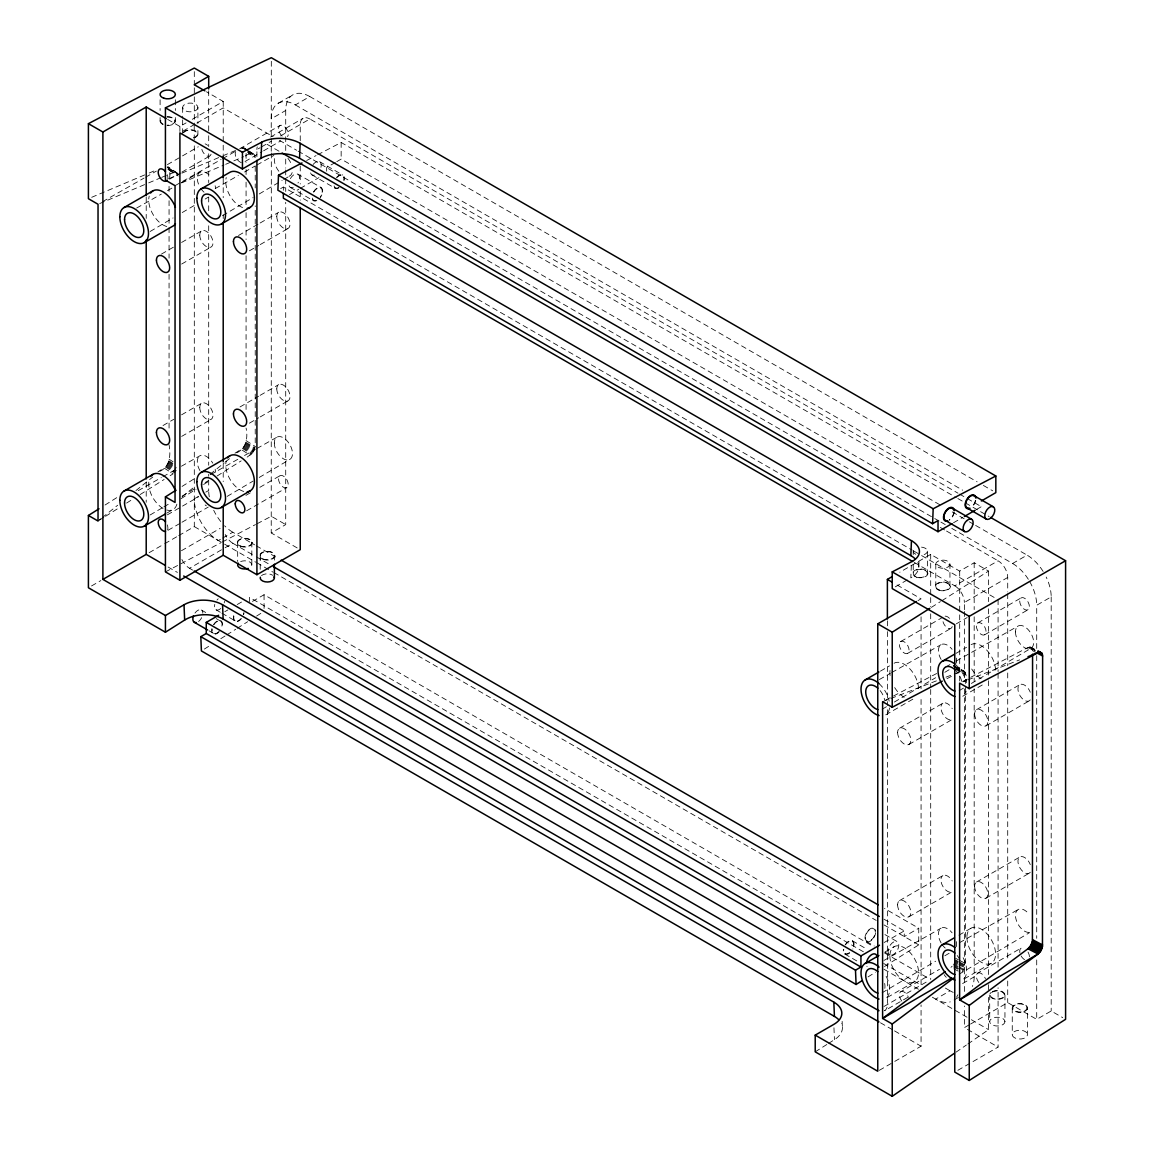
<?xml version="1.0" encoding="UTF-8"?>
<svg xmlns="http://www.w3.org/2000/svg" width="1154" height="1154" viewBox="0 0 1154 1154"><rect width="100%" height="100%" fill="white"/><g stroke="black" fill="none" stroke-linecap="round" stroke-linejoin="round"><path stroke-width="0.75" stroke-dasharray="5 3.75" d="M911.328 565.402L910.823 577.88A27.249 15.723 0 0 0 916.752 560.729M918.815 566.758L919.147 558.262M962.234 971.509L964.672 967.716L965.609 963.561L965.609 685.317M159.8 471.38C170.071 466.649 170.907 454.763 169.061 444.853M236.815 452.786C246.307 448.343 248.124 437.554 246.076 428.062M247.172 457.099L252.726 452.873L255.222 446.439L255.222 205.888M950.954 967.326L952.165 966.23M98.032 521.017L100.845 518.752M102.244 517.627L117.694 505.221M135.941 490.551L152.775 477.02M182.072 496.783L194.694 486.627M210.143 474.222L224.179 462.942M225.578 461.816L229.79 458.426M955.974 1052.203L966.345 1045.034M967.831 1044.009L988.574 1029.656L988.574 993.681M931.379 607.379L940.409 601.638M941.909 600.686L988.574 571.071L974.178 562.763L959.695 571.115L930.701 554.382L899.759 572.24M204.388 649.053L210.36 645.288M220.803 638.696L225.275 635.868M226.761 634.916L235.719 629.262M237.205 628.324L247.648 621.717M256.606 616.063L261.078 613.236M868.024 976.919L875.482 972.202M884.44 966.547L918.743 944.866L918.743 928.234L884.454 908.443M815.214 1051.842L827.057 1044.356M828.529 1043.418L834.457 1039.682A27.234 16.444 -2.4 0 0 841.482 1023.598M99.547 520.065L104.048 517.237M105.548 516.3L117.564 508.741M126.579 503.072L132.595 499.293M140.11 494.576L164.142 479.473M170.157 475.693L173.158 473.804L164.012 467.99L157.954 471.798M181.063 498.643L196.079 489.209M203.594 484.478L209.61 480.713M217.125 475.982L241.157 460.879M105.043 505.019L118.646 496.465M182.058 486.425L194.146 478.838M234.969 453.205L241.013 449.411L250.173 455.21M150.15 231.464L173.071 217.947M182.245 212.538L194.463 205.34M205.167 199.022L208.21 197.219M222.578 215.582L253.144 197.55M259.246 193.944L282.167 180.442M283.696 179.534L289.813 175.927M150.15 514.958L162.368 507.76M163.897 506.851L170.013 503.245M182.245 496.047L194.463 488.834M205.167 482.531L208.21 480.728M227.165 496.379L253.144 481.059M259.246 477.453L289.813 459.436M882.146 709.248L886.734 706.536M894.379 702.036L935.634 677.715M944.809 672.306L949.396 669.594M959.162 690.655L963.749 687.957M971.394 683.442L1030.984 648.303M882.146 992.743L935.634 961.21M944.809 955.8L949.396 953.103M959.162 974.149L1029.455 932.706M167.647 119.396L179.894 126.464L186.082 122.901M192.271 119.324L223.227 101.451L206.436 91.757M182.996 131.094L195.372 123.954M196.916 123.06L223.212 107.885L273.166 136.72M167.359 164.647L198.3 146.774M278.302 103.225L292.784 94.873M309.82 96.561A34.086 19.676 60 0 0 285.716 110.481L271.233 118.833A34.086 19.676 60 0 1 295.352 104.913L309.82 96.561L977.121 481.824M169.58 179.216L180.413 172.956M181.957 172.061L209.812 155.992M239.729 148.736L279.96 125.512M270.555 137.081L303.055 118.314M256.909 156.771L256.909 149.558L260.011 147.77M261.554 146.89L271.176 141.322M280.465 135.97L309.863 118.992L957.979 493.176M245.037 161.517L262.059 151.693M263.617 150.799L280.624 140.976M161.459 254.082L173.836 246.942M181.582 242.47L201.69 230.858M280.624 188.636L283.35 187.063L912.251 550.155M335.352 162.454L326.669 167.474L326.669 173.158M336.809 161.618L341.151 159.108L941.347 505.625M289.539 194.593L298.814 189.242M300.372 188.347L318.937 177.629M181.654 264.05L211.052 247.086M238.474 235.503L258.597 223.876M260.14 222.996L278.705 212.264M249.394 250.822L258.669 245.47M260.227 244.576L288.067 228.492M163.017 425.537L173.836 419.277M181.582 414.82L201.69 403.193M181.654 436.4L211.052 419.421M240.018 406.944L258.597 396.226M260.14 395.332L278.705 384.614M249.394 423.172L258.669 417.806M260.227 416.911L288.067 400.827M167.099 512.953L173.187 509.448M198.575 496.321L194.233 498.831A34.086 19.676 60 0 0 218.337 540.577L221.222 538.904M205.816 492.138L208.701 490.464L208.701 474.265M167.359 514.843L198.3 496.97M168.022 530.306L180.413 523.151M181.957 522.257L208.254 507.068M245.917 495.354L252.106 491.792M259.838 487.32L279.96 475.708M91.527 585.958L100.874 580.563M149.14 552.694L163.161 544.601M164.719 543.693L177.168 536.509M178.726 535.615L194.305 526.613L194.305 143.572M246.595 510.818L286.812 487.594M181.452 550.718L220.125 528.388M222.679 538.067L232.805 532.225L254.63 544.818M181.885 559.517A13.617 7.862 60 0 0 189.53 568.287L223.559 548.626M225.117 547.732L232.848 543.274L254.702 555.896M297.184 547.934L271.233 532.946L285.716 524.594L285.716 202.296M224.828 611.692L227.915 609.903M237.205 604.537L241.85 601.854M252.481 601.407L264.064 594.728L873.679 946.684M953.507 522.762L962.782 517.396M976.717 509.361L981.362 506.678L981.362 503.836M895.331 586.823L907.722 579.669M917.978 600.628L921.065 598.839L895.028 583.809M914.17 562.373L954.762 585.814L998.08 560.801A13.617 7.862 60 0 1 1007.716 577.476L1007.716 591.887M951.805 528.388L1012.606 563.484L1027.089 555.132A34.086 19.676 60 0 1 1044.125 573.12M964.383 609.687L964.383 602.489L1007.716 577.476M900.798 641.494L942.573 617.376M956.32 623.824L967.139 617.563M907.65 653.38L950.983 628.367M880.415 671.138L889.532 665.872M977.799 622.9L1021.131 597.887M984.665 634.787L1027.998 609.774M1036.71 648.447L1036.71 605.244L1051.193 596.878A34.086 19.676 60 0 0 1046.202 577.058M955.901 653.424L966.547 647.279M912.828 699.194L885.479 715.004A20.253 11.699 60 0 0 889.662 705.729M899.543 728.246L942.861 703.233A9.362 5.409 60 0 1 952.238 708.643M982.242 685L962.479 696.41A20.253 11.699 60 0 0 966.186 691.131M908.905 744.474L952.238 719.461A9.362 5.409 60 0 1 942.861 714.052A9.362 5.409 60 0 1 942.861 703.233M976.558 709.652L1019.876 684.639M985.92 725.88L1029.238 700.867M899.543 900.582L942.861 875.569A9.362 5.409 60 0 1 952.238 880.978M908.905 916.81L952.238 891.797A9.362 5.409 60 0 1 942.861 886.387A9.362 5.409 60 0 1 942.861 875.569M976.558 882.002L1019.876 856.989M884.152 942.515L904.26 930.903L904.26 936.601L918.743 928.234M884.974 952.007L894.09 946.742M985.92 898.216L1029.238 873.203M958.945 935.173L971.105 928.148M914.357 981.823L885.479 998.499A20.253 11.699 60 0 0 885.479 975.101M901.793 1001.081A6.866 3.967 60 0 1 900.798 991.69L939.471 969.346M883.935 1006.519L929.158 980.41M907.765 997.359L884.555 1010.76A13.617 7.862 60 0 0 887.383 1004.528L887.383 707.287M991.358 963.229L962.479 979.905A20.253 11.699 60 0 0 962.479 956.522M978.808 982.487A6.866 3.967 60 0 1 977.799 973.096L1021.131 948.083M953.218 992.368A34.086 19.676 60 0 1 950.074 990.796L935.591 999.148A34.086 19.676 60 0 0 950.261 1001.874M962.595 983.554L974.178 976.875L974.178 688.794M954.084 999.999L958.426 997.489M879.305 1070.335L893.225 1062.286M894.768 1061.391L921.065 1046.216L921.065 1004.889M969.028 1024.94L964.383 1027.623L964.383 1006.014M970.572 1024.045L1007.716 1002.61L1036.71 1019.357L1051.193 1010.991L1062.704 1017.64M957.863 1070.306L998.08 1047.082L998.08 987.781M102.634 201.633L144.062 178.077M145.592 177.211L156.338 171.109M175.047 185.664L221.078 159.497M222.607 158.617L234.882 151.636M136.634 208.052L161.344 194.088M167.518 190.598L173.691 187.107M181.423 182.736L199.945 172.263A12.853 7.414 60 0 1 210.922 176.923M215.192 188.592L238.359 175.495M244.533 172.004L255.337 165.887M256.88 165.022L273.873 155.415M138.177 490.681L161.344 477.583M162.887 476.717L173.691 470.601M181.423 466.23L199.945 455.758A12.853 7.414 60 0 1 212.798 463.187M210.562 474.712L238.359 458.989M244.533 455.498L255.337 449.396M256.88 448.517L276.96 437.178M879.348 679.547L890.152 673.446M891.696 672.566L941.116 644.639M945.544 667.07L950.189 664.459M956.363 660.968L1018.131 626.045M883.978 960.431L941.116 928.133M959.45 942.717L1018.131 909.54M165.426 571.894L220.746 542.842M222.318 542.005L255.51 524.58M257.097 523.743L271.32 516.271L285.716 524.594M306.69 160.493L316.081 155.588M317.653 154.766L341.151 142.476L956.305 497.634M885.782 700.031L936.644 673.518M946.944 678.696L954.762 674.614M956.32 673.792C965.191 665.627 967.773 675.609 965.609 683.529M962.797 681.437L969.158 678.119M970.745 677.297L1027.969 647.481L1031.243 647.38L1032.57 650.683L1035.441 652.183M91.7 197.305L147.568 173.691M149.212 172.999L155.79 170.215M99.677 203.566L147.034 183.573M148.664 182.895L160.089 178.062M161.733 177.37L174.499 172.162L177.543 173.461L167.878 167.229M168.715 178.711L180.212 173.85M181.856 173.158L221.294 156.482M222.938 155.79L237.738 149.544M181.582 182.909L224.049 164.993M225.679 164.301L232.214 161.546M233.844 160.853L243.638 156.713M245.268 156.021C247.951 153.67 255.481 151.607 255.222 157.42L248.687 153.28M882.608 701.69L889.272 699.108M890.946 698.458L937.654 680.384M945.991 677.153L961.008 671.354L956.695 669.089M962.955 681.798L966.287 680.514M967.961 679.865L1019.674 659.857M241.013 148.145L245.052 148.606M1030.291 646.99L1036.047 650.019M1029.757 646.961L1036.278 650.423M1029.18 647.033L1036.364 650.798M1032.224 648.678L1035.095 650.192M1032.412 649.284L1035.282 650.784M1027.969 647.481L1035.152 651.245M953.781 665.728L964.282 671.253M953.276 665.584L964.672 671.599M954.949 666.738L965.004 672.032M953.608 666.377L965.263 672.551M955.397 667.863L965.451 673.157M955.555 669.277L965.609 674.556M955.555 958.282L958.426 959.796M959.868 960.546L965.609 963.561M955.397 959.883L958.267 961.383M959.71 962.147L965.451 965.162M955.209 960.719L958.08 962.234M959.522 962.984L965.263 965.999M954.949 961.57L957.82 963.085M959.262 963.835L965.004 966.85M954.618 962.422L957.488 963.936M958.931 964.686L964.672 967.716M954.228 963.258L957.099 964.773M953.781 964.08L958.094 966.345M959.522 967.095L963.835 969.36M953.276 964.845L957.589 967.11M959.032 967.86L963.345 970.125M954.185 966.316L958.498 968.581M953.608 966.98L957.921 969.245M953.824 968.826L958.137 971.091M983.367 485.43L992.714 490.825M295.352 104.913L962.652 490.176M959.537 494.085L965.768 497.677M967.326 498.586L981.362 506.678M957.863 498.542L989.079 516.559M952.252 511.929L967.845 520.93M969.403 521.824L974.077 524.522M975.635 525.431L1027.089 555.132M319.644 161.69L342.752 175.033M279.398 140.312L296.578 150.236M298.136 151.131L939.327 521.19M940.899 522.084L945.573 524.781M940.308 527.45L944.996 530.148M946.554 531.056L998.08 560.801M279.008 151.203L266.531 144.005A13.617 7.862 60 0 0 264.05 142.952M312.027 174.903L335.136 188.232M290.361 178.596A7.631 4.4 -60 0 1 297.992 174.196L321.086 187.539M290.361 187.41L313.47 200.738M913.809 551.049L920.055 554.656M921.613 555.564L994.964 597.902M256.188 545.727L278.013 558.32M256.275 556.791L270.325 564.897M883.964 919.19L904.26 930.903M194.305 526.613L255.741 562.186M256.751 562.676L272.892 572.081M273.931 572.586L876.203 920.402M883.993 924.902L918.743 944.866M884.93 934.567L897.249 941.678A7.631 4.4 -60 0 1 894.826 953.478A7.631 4.4 -60 0 1 888.234 949.67A7.631 4.4 -60 0 1 897.249 941.678M866.524 941.534L874.227 945.991M885.003 952.209L889.619 954.877M884.584 952.988L929.807 979.082M945.386 988.084L950.074 990.796M845.204 944.679A7.631 4.4 -60 0 1 852.474 940.842L866.337 948.848M863.423 951.79L249.581 597.397L249.581 601.667M883.675 963.489L921.08 985.069L921.065 695.862M189.53 568.287L192.646 570.09M883.964 969.245L918.44 989.252M932.36 997.2L969.836 1018.838M971.394 1019.732L988.574 1029.656M844.858 954.041L858.72 962.047M168.051 567.003L177.413 572.413M967.456 1029.397L998.08 1047.082M215.957 609.774L220.4 612.341M221.885 613.192L235.214 620.895A7.083 4.082 -60 0 0 240.869 618.775M201.373 610.019L207.302 613.438M216.187 618.573L220.63 621.14M209.105 630.834L213.548 633.402M880.488 1022.79L892.98 1029.988M894.538 1030.897L921.065 1046.216M244.129 147.972L248.052 150.453M248.975 151.087L254.197 154.405M243.581 147.799L247.504 150.294M248.817 151.116L254.558 154.867M242.989 147.741L246.913 150.222M248.211 151.059L254.846 155.401M242.354 147.77L246.278 150.265M247.591 151.087L251.514 153.583M248.514 151.866L255.063 156.006M247.562 152.299L250.173 153.958M177.182 172.999C159.194 161.171 173.345 167.647 169.061 179.187M167.287 167.157L177.831 173.994M167.965 168.022L174.499 172.162M168.888 168.801L178.048 174.6M167.936 169.234L173.158 172.552M169.061 170.201L178.206 176.014M246.076 440.626L255.222 446.439M245.903 442.213L255.063 448.026M245.701 443.049L254.846 448.848M245.413 443.886L254.558 449.699M245.052 444.723L254.197 450.522M244.619 445.531L253.779 451.344M244.129 446.324L253.274 452.123M243.581 447.06L252.726 452.873M242.989 447.752L252.135 453.565M242.354 448.387L251.514 454.186M169.061 459.22L172.985 461.715M168.888 460.807L172.811 463.302M168.686 461.643L172.61 464.124M168.397 462.48L176.245 467.457M168.037 463.302L175.884 468.293M167.604 464.124L175.451 469.101M167.114 464.903L176.273 470.717M166.565 465.653L175.725 471.467M165.974 466.346L175.119 472.145M165.339 466.966L174.499 472.779M842.146 1021.362L842.406 1027.839M833.953 1027.781L834.457 1039.682M1051.193 596.878L1051.193 1010.991M1036.71 655.66L1036.71 938.332M1036.71 959.94L1036.71 1019.357M1027.507 1007.976A7.631 4.4 0 0 1 1016.068 1011.784A7.631 4.4 0 0 1 1016.068 1004.153A7.631 4.4 0 0 1 1027.507 1007.976L1027.507 1034.648A7.631 4.4 0 0 1 1016.068 1038.456A7.631 4.4 0 0 1 1016.068 1030.839A7.631 4.4 0 0 1 1027.507 1034.648M1012.26 1007.976L1012.26 1034.648M1007.716 593.69L1007.716 665.743M1007.716 672.955L1007.716 961.181M1007.716 981.001L1007.716 1002.61M1004.946 994.95L1004.946 1021.622A7.631 4.4 0 0 1 993.522 1025.444A7.631 4.4 0 0 1 993.522 1017.814A7.631 4.4 0 0 1 1004.946 1021.622M998.08 599.705L998.08 671.57M998.08 673.373L998.08 968.018M989.699 994.95L989.699 1021.622M988.574 571.071L988.574 601.652M988.574 608.836L988.574 678.97M988.574 680.773L988.574 975.707M988.574 984.694L988.574 991.892M974.178 562.763L974.178 609.572M974.178 616.77L974.178 681.596M964.383 611.49L964.383 681.754M964.383 688.952L964.383 991.603M959.695 571.115L959.695 680.947M949.944 564.191A7.083 4.082 0 0 1 939.327 567.725A7.083 4.082 0 0 1 939.327 560.642A7.083 4.082 0 0 1 949.944 564.191L949.944 586.42A7.083 4.082 0 0 1 939.327 589.954A7.083 4.082 0 0 1 939.327 582.871A7.083 4.082 0 0 1 949.944 586.42M935.793 564.191L935.793 586.42M930.701 554.382L930.701 595.81M930.701 597.613L930.701 606.615M930.701 613.827L930.701 687.683M930.701 689.486L930.701 979.515M921.541 547.14A7.083 4.082 0 0 1 927.398 551.165L927.398 573.394A7.083 4.082 0 0 1 916.781 576.928A7.083 4.082 0 0 1 916.781 569.86A7.083 4.082 0 0 1 927.398 573.394M921.065 616.813L921.065 688.678M913.232 551.165L913.232 554.584M913.232 564.84L913.232 573.394M887.383 620.823L887.383 629.839M887.383 631.627L887.383 705.498M341.151 142.476L341.151 159.108M300.242 140.759L300.242 124.545A13.617 7.862 60 0 1 309.863 118.992M300.242 165.988L300.242 183.991M300.242 191.203L300.242 200.205M285.716 110.481L285.716 151.895M285.716 159.093L285.716 168.095M285.716 169.898L285.716 177.096M285.716 178.899L285.716 191.506M283.35 187.063L283.35 190.237M274.378 555.68A7.083 4.082 0 0 1 263.761 559.228A7.083 4.082 0 0 1 263.761 552.146A7.083 4.082 0 0 1 274.378 555.68L274.378 560.815M271.32 61.292L271.233 136.836M271.32 138.624L271.233 151.246M271.32 153.006L271.233 532.946M264.064 594.728L264.064 611.36M260.213 555.68L260.213 569.369M255.222 166.407L255.222 187.943M251.832 542.668A7.083 4.082 0 0 1 241.2 546.203A7.083 4.082 0 0 1 241.2 539.12A7.083 4.082 0 0 1 251.832 542.668L251.832 564.897M246.076 153.41L246.076 162.382M246.076 169.566L246.076 174.946M246.076 182.13L246.076 205.47M246.076 212.653L246.076 239.57M246.076 255.726L246.076 411.906M237.666 542.668L237.666 561.479M223.227 101.451L223.212 154.593M223.227 178.913L223.212 197.709M223.227 214.947L223.227 218.553M223.227 463.547L223.212 481.593M208.701 90.762L208.701 133.979M208.701 135.768L208.701 146.572M208.701 153.77L208.701 182.592M208.701 196.988L208.701 211.398M208.701 225.795L208.701 465.264M197.911 107.452A7.631 4.4 0 0 1 186.472 111.26A7.631 4.4 0 0 1 186.472 103.644A7.631 4.4 0 0 1 197.911 107.452L197.911 123.464M197.911 130.575L197.911 134.124M194.305 71.635L194.305 86.031M194.305 87.819L194.305 95.017M194.305 96.821L194.305 125.584M194.233 126.132L194.233 142.331M182.664 107.452L182.664 118.126M182.664 119.901L182.664 134.124M179.894 126.464L179.894 131.873M175.35 99.763L175.35 110.438M175.35 117.549L175.35 121.112A7.631 4.4 0 0 1 167.07 125.497M169.061 186.357L169.061 193.54M169.061 200.724L169.061 225.852M169.061 227.655L169.061 258.164M169.061 274.32L169.061 430.5M160.103 99.763L160.103 110.438M160.103 117.549L160.103 121.112M146.212 196.844L146.212 218.409M146.212 482.516L146.212 502.278M1030.291 872.236A9.362 5.409 60 0 1 1020.309 868.5A9.362 5.409 60 0 1 1020.309 856.787A9.362 5.409 60 0 1 1030.291 864.591M977.799 973.096A6.866 3.967 60 0 1 985.444 978.664M1024.564 959.623A6.866 3.967 60 0 1 1021.131 956.002M1019.876 952.771A6.866 3.967 60 0 1 1024.564 948.415M1027.998 952.05A6.866 3.967 60 0 1 1029.411 956.825M313.138 164.459A7.631 4.4 -60 0 1 319.297 161.531A7.631 4.4 -60 0 1 320.899 167.503M314.451 175.119A7.631 4.4 -60 0 1 310.628 172.912M297.992 174.196A7.631 4.4 -60 0 1 297.992 183.01M293.246 187.482A7.631 4.4 -60 0 1 288.803 184.452M981.232 678.725A20.253 11.699 60 0 1 971.105 668.036M971.105 644.639A20.253 11.699 60 0 1 986.713 650.077A20.253 11.699 60 0 1 995.556 670.46M954.848 669.565A13.617 7.862 60 0 1 961.657 681.35M954.762 585.814A13.617 7.862 60 0 1 964.383 602.489M1030.291 699.887A9.362 5.409 60 0 1 1020.309 696.15A9.362 5.409 60 0 1 1020.309 684.437A9.362 5.409 60 0 1 1030.291 692.241M992.325 992.065A7.083 4.082 0 0 1 1004.11 993.782A7.083 4.082 0 0 1 995.902 998.96A7.083 4.082 0 0 1 991.906 992.325M1012.606 563.484A34.086 19.676 60 0 1 1028.892 580.202M1029.642 581.486A34.086 19.676 60 0 1 1036.71 605.244M1029.108 932.389A12.853 7.414 60 0 1 1015.477 915.425A12.853 7.414 60 0 1 1029.108 914.213M956.06 665.021A20.253 11.699 60 0 1 966.186 682.577M957.171 955.512A13.617 7.862 60 0 1 959.162 958.426M992.426 991.574A7.631 4.4 0 0 1 1004.687 993.81A7.631 4.4 0 0 1 996.003 999.292A7.631 4.4 0 0 1 991.084 992.426M313.744 192.098A7.083 4.082 -60 0 1 321.115 188.217A7.083 4.082 -60 0 1 320.148 197.219M315.98 200.479A7.083 4.082 -60 0 1 312.287 197.522M336.824 177.615A7.083 4.082 -60 0 1 342.161 175.35A7.083 4.082 -60 0 1 343.777 180.341M338.944 187.41A7.083 4.082 -60 0 1 335.107 187.568M334.602 187.035A7.083 4.082 -60 0 1 334.112 185.924M336.665 177.312A7.631 4.4 -60 0 1 342.406 174.874A7.631 4.4 -60 0 1 344.152 180.24M338.944 187.857A7.631 4.4 -60 0 1 333.737 186.256M313.47 191.939A7.631 4.4 -60 0 1 321.403 187.756A7.631 4.4 -60 0 1 320.379 197.464M316.816 200.608A7.631 4.4 -60 0 1 311.912 197.781M952.238 626.579A6.866 3.967 60 0 1 946.915 627.603A6.866 3.967 60 0 1 942.703 619.611M945.126 616.164A6.866 3.967 60 0 1 949.973 618.962M213.62 624.502A7.631 4.4 -60 0 1 220.558 620.506A7.631 4.4 -60 0 1 221.756 627.689M219.361 631.599A7.631 4.4 -60 0 1 213.62 634.036A7.631 4.4 -60 0 1 211.874 628.656M244.057 612.774A7.631 4.4 -60 0 1 243.638 614.577M241.446 618.602A7.631 4.4 -60 0 1 234.94 621.357A7.631 4.4 -60 0 1 234.074 614.346M904.217 697.319A20.253 11.699 60 0 1 894.09 686.63M890.123 675.508A20.253 11.699 60 0 1 890.123 669.753M894.09 663.233A20.253 11.699 60 0 1 909.698 668.656A20.253 11.699 60 0 1 918.541 689.053M879.045 683.615A20.253 11.699 60 0 1 889.186 701.156M945.198 948.04A12.853 7.414 60 0 1 943.006 945.732M941.116 942.977A12.853 7.414 60 0 1 940.337 928.71A12.853 7.414 60 0 1 952.093 932.807M956.32 941.621A12.853 7.414 60 0 1 956.32 947.045M884.642 983.439A13.617 7.862 60 0 1 884.642 989.194M974.178 976.875A34.086 19.676 60 0 1 972.346 986.468M957.863 994.82A34.086 19.676 60 0 1 956.464 997.287M941.116 659.482A12.853 7.414 60 0 1 940.337 645.216A12.853 7.414 60 0 1 952.093 649.298M956.32 658.112A12.853 7.414 60 0 1 956.32 663.55M946.294 977.294A6.866 3.967 60 0 1 944.116 974.596M900.798 991.69A6.866 3.967 60 0 1 908.429 997.258M880.156 690.611A13.617 7.862 60 0 1 884.642 699.944M927.398 551.165A7.083 4.082 0 0 1 921.541 555.189M915.771 554.295A7.083 4.082 0 0 1 915.771 548.035M213.865 624.703A7.083 4.082 -60 0 1 220.299 620.982A7.083 4.082 -60 0 1 221.424 627.661M218.798 631.714A7.083 4.082 -60 0 1 212.163 629.118M243.682 612.918A7.083 4.082 -60 0 1 243.292 614.592M235.055 620.794A7.083 4.082 -60 0 1 234.421 614.375M194.968 613.077A7.083 4.082 -60 0 1 200.147 609.687A7.083 4.082 -60 0 1 202.844 613.264M201.676 617.65A7.083 4.082 -60 0 1 198.272 621.66M224.482 601.277A7.083 4.082 -60 0 1 224.193 602.907M220.789 608.475A7.083 4.082 -60 0 1 215.812 609.687A7.083 4.082 -60 0 1 214.788 604.379M216.995 600.08A7.083 4.082 -60 0 1 218.207 598.811M954.17 512.333A7.631 4.4 -60 0 1 949.338 520.252M975.736 500.418A7.631 4.4 -60 0 1 972.375 506.592M256.909 149.558A13.617 7.862 60 0 1 257.241 146.875M243.768 491.431A20.253 11.699 60 0 1 226.227 461.052M292.164 172.581A12.853 7.414 60 0 1 285.745 176.302M278.85 171.268A12.853 7.414 60 0 1 274.609 157.016M287.937 158.343A12.853 7.414 60 0 1 291.255 164.099M282.139 136.143A6.866 3.967 60 0 1 278.835 126.911A6.866 3.967 60 0 1 285.442 127.56A6.866 3.967 60 0 1 287.591 136.677M241.316 162.599A6.866 3.967 60 0 1 236.209 157.651A6.866 3.967 60 0 1 235.863 151.246M242.556 207.547A20.253 11.699 60 0 1 226.227 177.543M261.496 575.572A7.083 4.082 0 0 1 272.719 575.283M240.681 561.551A7.083 4.082 0 0 1 250.173 562.272A7.083 4.082 0 0 1 249.754 567.782M953.853 511.943A7.083 4.082 -60 0 1 949.295 519.819M975.361 500.519A7.083 4.082 -60 0 1 972.231 506.26M167.258 174.687A6.866 3.967 60 0 1 167.734 179.216M211.067 154.203A6.866 3.967 60 0 1 205.744 155.227A6.866 3.967 60 0 1 201.517 147.236M205.123 143.904A6.866 3.967 60 0 1 207.633 145.361M867.101 966.59A7.631 4.4 -60 0 1 866.885 966.23M176.894 504.168A20.253 11.699 60 0 1 166.753 510.025M163.046 508.438A20.253 11.699 60 0 1 149.212 479.631M232.848 543.274A13.617 7.862 60 0 1 225.218 534.504M199.945 470.601A12.853 7.414 60 0 1 199.945 455.758M215.149 469.245A12.853 7.414 60 0 1 215.466 472.145M183.63 132.739A7.083 4.082 0 0 1 195.069 131.123A7.083 4.082 0 0 1 193.281 137.831M232.805 532.225A34.086 19.676 60 0 1 224.568 525.777M220.76 521.536A34.086 19.676 60 0 1 213.692 510.284M209.278 496.826A34.086 19.676 60 0 1 208.701 490.464M204.027 192.17A12.853 7.414 60 0 1 201.835 189.862M198.502 184.092A12.853 7.414 60 0 1 199.945 172.263M215.149 185.736A12.853 7.414 60 0 1 215.466 188.636M206.378 505.841A6.866 3.967 60 0 1 205.123 504.933M167.258 524.882A6.866 3.967 60 0 1 167.258 530.479M166.753 226.516A20.253 11.699 60 0 1 149.212 196.137M167.114 117.044A7.083 4.082 0 0 1 174.817 121.112A7.083 4.082 0 0 1 167.114 125.18M163.176 124.243A7.083 4.082 0 0 1 161.603 119.064M167.07 116.727A7.631 4.4 0 0 1 175.35 121.112M162.829 124.488A7.631 4.4 0 0 1 161.488 118.588M183.125 132.623A7.631 4.4 0 0 1 195.43 130.892A7.631 4.4 0 0 1 193.511 138.119M845.449 944.881A7.083 4.082 -60 0 1 852.215 941.318A7.083 4.082 -60 0 1 852.503 948.949M849.532 952.641A7.083 4.082 -60 0 1 843.733 949.28M875.641 932.951A7.631 4.4 -60 0 1 867.375 941.852A7.631 4.4 -60 0 1 867.375 931.451A7.631 4.4 -60 0 1 875.641 930.788M852.474 940.842A7.631 4.4 -60 0 1 852.806 949.064M849.604 953.031A7.631 4.4 -60 0 1 843.358 949.425M974.611 886.286A9.362 5.409 60 0 0 984.55 898.649A9.362 5.409 60 0 0 984.55 885.392A9.362 5.409 60 0 0 974.611 886.286M1015.477 631.93A12.853 7.414 60 0 0 1029.108 648.894A12.853 7.414 60 0 0 1029.108 630.719A12.853 7.414 60 0 0 1015.477 631.93M966.908 937.423A20.253 11.699 60 0 0 988.401 964.153A20.253 11.699 60 0 0 988.401 935.505A20.253 11.699 60 0 0 966.908 937.423M974.611 713.951A9.362 5.409 60 0 0 984.55 726.299A9.362 5.409 60 0 0 984.55 713.057A9.362 5.409 60 0 0 974.611 713.951M1019.703 601.032A6.866 3.967 60 0 0 1026.988 610.077A6.866 3.967 60 0 0 1026.988 600.383A6.866 3.967 60 0 0 1019.703 601.032M976.385 626.045A6.866 3.967 60 0 0 983.655 635.089A6.866 3.967 60 0 0 983.655 625.396A6.866 3.967 60 0 0 976.385 626.045M1016.342 1011.51A7.083 4.082 0 0 0 1026.959 1007.976A7.083 4.082 0 0 0 1016.342 1004.427A7.083 4.082 0 0 0 1016.342 1011.51M897.596 732.53A9.362 5.409 60 0 0 907.534 744.893A9.362 5.409 60 0 0 907.534 731.65A9.362 5.409 60 0 0 897.596 732.53M899.37 644.624A6.866 3.967 60 0 0 906.655 653.683A6.866 3.967 60 0 0 906.655 643.975A6.866 3.967 60 0 0 899.37 644.624M916.507 577.202A7.631 4.4 0 0 0 927.931 573.394A7.631 4.4 0 0 0 916.507 569.586A7.631 4.4 0 0 0 916.507 577.202M939.053 590.228A7.631 4.4 0 0 0 950.492 586.42A7.631 4.4 0 0 0 939.053 582.597A7.631 4.4 0 0 0 939.053 590.228M889.893 956.002A20.253 11.699 60 0 0 911.386 982.732A20.253 11.699 60 0 0 911.386 954.084A20.253 11.699 60 0 0 889.893 956.002M897.596 904.88A9.362 5.409 60 0 0 907.534 917.228A9.362 5.409 60 0 0 907.534 903.986A9.362 5.409 60 0 0 897.596 904.88M276.772 388.898A9.362 5.409 60 0 0 286.697 401.26A9.362 5.409 60 0 0 286.697 388.004A9.362 5.409 60 0 0 276.772 388.898M278.532 478.852A6.866 3.967 60 0 0 285.817 487.897A6.866 3.967 60 0 0 285.817 478.203A6.866 3.967 60 0 0 278.532 478.852M263.487 559.502A7.631 4.4 0 0 0 274.926 555.68A7.631 4.4 0 0 0 263.487 551.872A7.631 4.4 0 0 0 263.487 559.502M240.941 546.477A7.631 4.4 0 0 0 252.365 542.668A7.631 4.4 0 0 0 240.941 538.86A7.631 4.4 0 0 0 240.941 546.477M276.772 216.563A9.362 5.409 60 0 0 286.697 228.91A9.362 5.409 60 0 0 286.697 215.668A9.362 5.409 60 0 0 276.772 216.563M274.306 443.049A12.853 7.414 60 0 0 287.937 460.013A12.853 7.414 60 0 0 287.937 441.838A12.853 7.414 60 0 0 274.306 443.049M199.757 235.142A9.362 5.409 60 0 0 209.682 247.504A9.362 5.409 60 0 0 209.682 234.262A9.362 5.409 60 0 0 199.757 235.142M199.757 407.492A9.362 5.409 60 0 0 209.682 419.854A9.362 5.409 60 0 0 209.682 406.597A9.362 5.409 60 0 0 199.757 407.492M871.631 939.774A7.083 4.082 -60 0 0 873.866 928.811A7.083 4.082 -60 0 0 865.5 936.24A7.083 4.082 -60 0 0 871.631 939.774"/><path stroke-width="1.5" d="M176.014 490.219L165.426 496.869L165.426 571.894L179.909 580.26L179.909 132.883L242.441 168.989L261.035 158.257L261.669 142.216A27.234 14.959 2.3 0 1 300.155 143.284L933.182 508.755L995.83 475.996L995.83 492.628L981.362 500.98M278.489 175.235L277.898 190.208L910.852 555.637L911.444 540.663L278.489 175.235L301.987 162.959M951.963 523.642L938.029 531.691L938.029 520.569L932.576 523.714L299.55 158.242L300.155 143.284M932.576 523.714L933.182 508.755M911.444 540.663A27.234 14.959 2.3 0 1 911.458 561.839L892.23 571.894L892.23 588.612L954.762 624.718L954.762 1072.08L969.245 1080.447L969.245 1005.408L959.623 999.854L1027.969 948.732L1030.796 945.487L1032.412 941.289L1032.57 654.275M969.245 1005.408L1038.023 954.012L1040.85 950.766L1042.466 946.568L1042.625 655.962C1042.192 647.726 1031.33 656.049 1028.012 656.626M945.256 971.581L882.608 1018.448L892.23 1024.002L892.23 1096.3L815.214 1051.842L815.214 1035.124L833.808 1024.391A27.249 15.723 0 0 0 833.837 1002.134L200.81 636.662L206.263 633.517L878.93 1021.881M892.23 1024.002L953.853 977.957M892.23 1096.3L954.488 1053.227M942.255 681.134L892.23 707.243L892.23 632.204L929.864 608.331M969.245 1080.447L1065.589 1019.314L1065.589 560.729L990.651 517.468M98.999 508.813L88.411 515.463L88.411 587.761L165.426 632.219L184.654 620.059A27.234 16.444 -2.4 0 1 223.14 619.034L856.095 984.463L862.052 980.684M951.79 978.001L882.608 1018.448L882.608 701.69L892.23 707.243M88.411 515.463L98.032 521.017L98.032 204.258L88.411 198.704L88.411 123.666L102.894 132.018L146.212 107.019L166.118 118.516M208.701 88.959L208.701 76.352L194.233 84.718L204.907 90.877M124.041 207.532L152.919 190.857M201.056 188.939L229.934 172.278A20.253 11.699 60 0 1 251.428 186.313A20.253 11.699 60 0 1 247.23 208.268M144.308 242.628L173.187 225.953A20.253 11.699 60 0 0 175.451 223.833M221.308 224.035L250.187 207.359M124.041 491.041L152.919 474.366M201.056 472.448L229.934 455.772M144.308 526.123L165.585 513.833M221.308 507.529L250.187 490.854M102.894 132.018L102.894 579.395L146.212 554.382L164.935 565.2M179.909 580.26L223.212 555.247L256.909 574.706L300.242 549.693L300.242 207.417M102.894 579.395L165.426 615.5L184.02 604.768A27.249 15.723 0 0 1 222.549 604.754L855.489 970.182L856.095 984.463M206.263 633.517L206.263 622.41L218.64 615.255M964.34 516.502L975.159 510.256M887.383 619.02L887.383 579.395L892.013 576.712M815.214 1035.124L877.761 1071.229L877.761 623.852L916.435 601.522M892.23 571.894L969.245 616.351L1065.589 560.729M865.211 679.908L878.901 672.017M942.227 661.314L954.387 654.304M194.204 570.985L860.942 955.916L879.507 945.198M865.211 963.402L878.901 955.512M855.489 970.182L860.942 967.038L860.942 955.916M942.227 944.823L954.387 937.798M88.411 123.666L194.305 68.043L208.701 76.352M165.426 496.869L175.047 502.423L175.047 185.664L165.426 180.111L165.426 107.812L242.441 152.27L261.669 142.216M1027.969 948.732L1038.023 954.012L959.623 999.854L959.623 683.096L969.245 688.649L1038.023 652.76M165.426 107.812L271.32 57.7L995.83 475.996M1038.427 651.159L1041.687 653.005M1037.706 651.173L1042.019 653.438M1037.965 651.693L1042.278 653.957M1038.153 652.298L1042.466 654.563M1036.869 652.948L1042.625 655.962M1032.57 939.688L1042.625 944.982M1032.412 941.289L1042.466 946.568M1032.224 942.126L1042.278 947.42M1031.964 942.977L1042.019 948.271M1031.633 943.842L1041.687 949.122M1031.243 944.679L1041.297 949.958M1030.796 945.487L1040.85 950.766M1030.291 946.251L1040.36 951.545M1029.757 946.972L1039.812 952.266M1029.18 947.636L1039.235 952.915M974.063 495.686L993.32 506.794A7.083 4.082 -60 0 1 991.07 517.771A7.083 4.082 -60 0 1 984.939 514.222A7.083 4.082 -60 0 1 993.32 506.794M966.98 507.948L986.237 519.055M952.396 508.193L971.654 519.3A7.083 4.082 -60 0 1 969.418 530.277A7.083 4.082 -60 0 1 963.287 526.729A7.083 4.082 -60 0 1 971.654 519.3M945.328 520.454L964.571 531.561M282.124 153.006L938.029 531.691M912.598 561.479L283.35 198.171L283.35 193.41M887.383 579.395L891.97 582.049M877.761 623.852L892.23 632.204M281.143 560.123L878.208 904.837M273.44 566.701L879.29 916.478M183.659 576.005L860.942 967.038M206.263 622.41L877.747 1010.082A13.617 7.862 60 0 0 879.002 1010.716M194.29 622.28L207.619 629.983M838.756 1019.703A27.234 16.444 -2.4 0 0 834.429 1016.414L201.402 650.943L200.81 636.662M833.837 1002.148L834.429 1016.414M222.549 604.754L223.14 619.034M184.02 604.768L184.654 620.059M969.245 616.351L969.245 688.649M274.378 564.234L274.378 577.923M256.909 160.377L256.909 574.706M242.441 152.27L242.441 168.989M223.212 156.396L223.212 177.947M223.212 222.866L223.212 461.816M223.212 506.736L223.212 555.247M165.426 615.5L165.426 632.219M146.212 107.019L146.212 195.055M146.212 239.974L146.212 478.924M146.212 523.844L146.212 554.382M954.848 696.583A20.253 11.699 60 0 1 938.029 670.589A20.253 11.699 60 0 1 954.848 664.012M954.848 691.044A13.617 7.862 60 0 1 942.731 673.301A13.617 7.862 60 0 1 954.848 669.565M954.848 980.092A20.253 11.699 60 0 1 938.029 954.098A20.253 11.699 60 0 1 954.848 947.506M910.852 555.637A27.249 15.723 0 0 1 915.18 558.882M954.848 974.539A13.617 7.862 60 0 1 942.731 956.81A13.617 7.862 60 0 1 954.848 953.06M879.045 999.075A20.253 11.699 60 0 1 861.014 972.678A20.253 11.699 60 0 1 879.045 967.11M877.833 993.132A13.617 7.862 60 0 1 865.716 975.39A13.617 7.862 60 0 1 877.833 971.654M879.045 715.567A20.253 11.699 60 0 1 861.014 689.183A20.253 11.699 60 0 1 879.045 683.615M877.833 709.623A13.617 7.862 60 0 1 865.716 691.895A13.617 7.862 60 0 1 877.833 688.159M196.122 622.569A7.083 4.082 -60 0 1 193.497 615.76M947.924 520.988A7.631 4.4 -60 0 1 943.496 516.877A7.631 4.4 -60 0 1 948.862 508.092A7.631 4.4 -60 0 1 954.228 510.674M970.052 508.279A7.631 4.4 -60 0 1 965.148 505.279A7.631 4.4 -60 0 1 969.432 496.35A7.631 4.4 -60 0 1 975.592 496.754M975.736 497.201A7.631 4.4 -60 0 1 975.895 498.167M227.655 457.878A20.253 11.699 60 0 1 250.187 467.471A20.253 11.699 60 0 1 247.23 491.777M261.035 158.257A27.249 15.723 0 0 1 299.564 158.242M274.133 576.856A7.083 4.082 0 0 1 267.613 582.005A7.083 4.082 0 0 1 260.328 577.202M248.283 568.432A7.083 4.082 0 0 1 239.96 567.912A7.083 4.082 0 0 1 238.33 563.166M946.742 520.786A7.083 4.082 -60 0 1 945.487 512.015A7.083 4.082 -60 0 1 953.565 509.621M968.812 508.236A7.083 4.082 -60 0 1 966.836 500.043A7.083 4.082 -60 0 1 975.058 496.754M167.258 180.284A6.866 3.967 60 0 1 160.622 178.509A6.866 3.967 60 0 1 158.848 169.826A6.866 3.967 60 0 1 165.484 171.6M866.466 962.768A7.631 4.4 -60 0 1 872.006 954.43A7.631 4.4 -60 0 1 877.141 957.142M150.64 192.978A20.253 11.699 60 0 1 175.451 207.302M165.484 531.504A6.866 3.967 60 0 1 158.199 522.445A6.866 3.967 60 0 1 165.484 521.796M150.64 476.472A20.253 11.699 60 0 1 175.451 490.796M233.44 413.911A9.362 5.409 60 0 0 243.379 426.273A9.362 5.409 60 0 0 243.379 413.017A9.362 5.409 60 0 0 233.44 413.911M235.214 503.865A6.866 3.967 60 0 0 242.484 512.91A6.866 3.967 60 0 0 242.484 503.216A6.866 3.967 60 0 0 235.214 503.865M196.858 198.214A20.253 11.699 60 0 0 218.351 224.943A20.253 11.699 60 0 0 218.351 196.295A20.253 11.699 60 0 0 196.858 198.214M201.561 200.926A13.617 7.862 60 0 0 216 218.899A13.617 7.862 60 0 0 216 199.642A13.617 7.862 60 0 0 201.561 200.926M196.858 481.723A20.253 11.699 60 0 0 218.351 508.452A20.253 11.699 60 0 0 218.351 479.804A20.253 11.699 60 0 0 196.858 481.723M233.44 241.575A9.362 5.409 60 0 0 243.379 253.923A9.362 5.409 60 0 0 243.379 240.681A9.362 5.409 60 0 0 233.44 241.575M201.561 484.435A13.617 7.862 60 0 0 216 502.394A13.617 7.862 60 0 0 216 483.137A13.617 7.862 60 0 0 201.561 484.435M156.425 260.155A9.362 5.409 60 0 0 166.364 272.517A9.362 5.409 60 0 0 166.364 259.275A9.362 5.409 60 0 0 156.425 260.155M163.926 98.249A7.631 4.4 0 0 0 175.35 94.426A7.631 4.4 0 0 0 163.926 90.618A7.631 4.4 0 0 0 163.926 98.249M119.843 500.302A20.253 11.699 60 0 0 141.336 527.032A20.253 11.699 60 0 0 141.336 498.384A20.253 11.699 60 0 0 119.843 500.302M124.545 503.014A13.617 7.862 60 0 0 138.985 520.988A13.617 7.862 60 0 0 138.985 501.73A13.617 7.862 60 0 0 124.545 503.014M119.843 216.808A20.253 11.699 60 0 0 141.336 243.537A20.253 11.699 60 0 0 141.336 214.889A20.253 11.699 60 0 0 119.843 216.808M156.425 432.505A9.362 5.409 60 0 0 166.364 444.867A9.362 5.409 60 0 0 166.364 431.61A9.362 5.409 60 0 0 156.425 432.505M124.545 219.52A13.617 7.862 60 0 0 138.985 237.479A13.617 7.862 60 0 0 138.985 218.236A13.617 7.862 60 0 0 124.545 219.52"/></g></svg>
